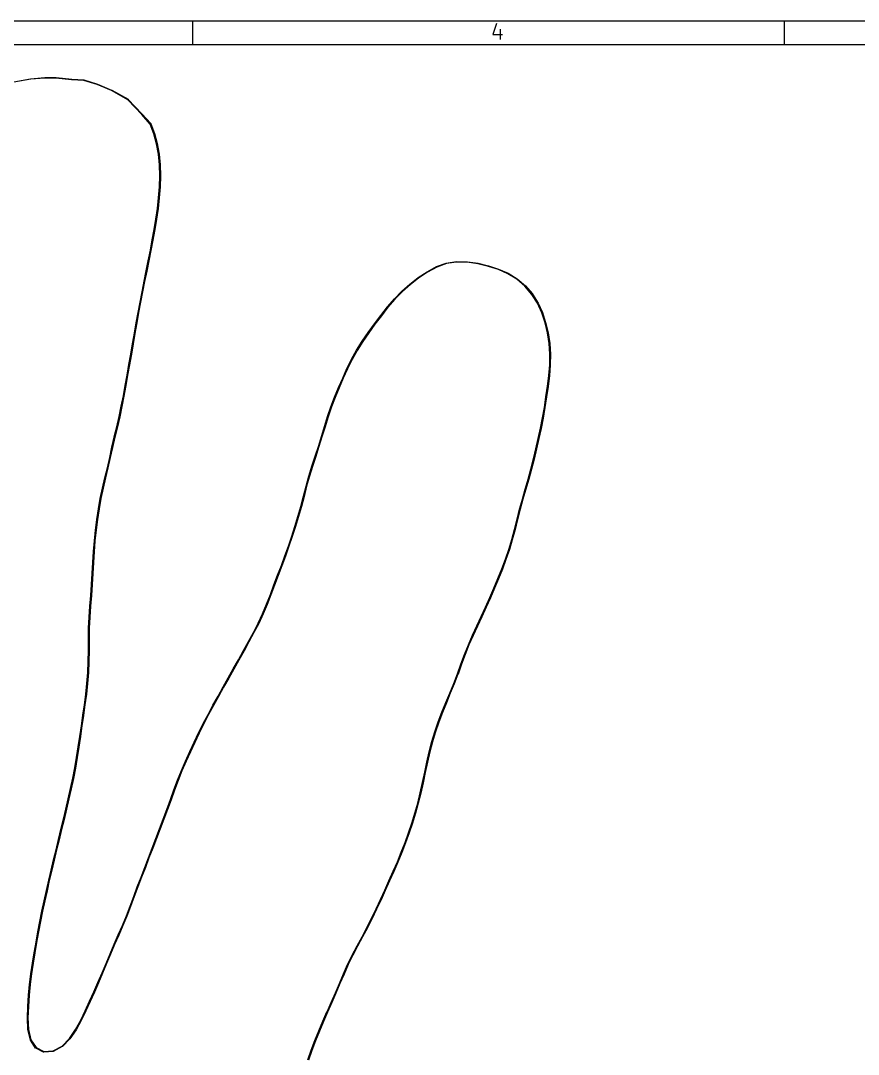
# Model space of a CAD drawing. Header units: inches. Extents: x 0.4 to 11.3, y -7.9 to -0.4.
# Drawn here: x 5.726 to 8.513, y -3.831 to -0.394 of the extents above; entities that cross this region are included whole.
import ezdxf

# ---------------------------------------------------------------- set-up
doc = ezdxf.new("R2010")
doc.units = ezdxf.units.IN
doc.header["$MEASUREMENT"] = 0
doc.layers.add('Edge.Cuts', color=254, linetype='CONTINUOUS', true_color=0xd0d2cd)

msp = doc.modelspace()

# ---------------------------------------------------------------- linework, layer by layer
at = {"layer": 'BLACK', "linetype": 'CONTINUOUS'}
for p, q in [((0.3937, -0.3937), (11.2993, -0.3937)), ((6.2992, -0.4724), (6.2992, -0.3937)), ((7.3093, -0.4028), (7.2971, -0.4394)), ((8.2677, -0.4724), (8.2677, -0.3937)), ((7.2971, -0.4394), (7.3288, -0.4394)), ((7.3215, -0.4223), (7.3215, -0.4564)), ((0.4724, -0.4724), (11.2206, -0.4724))]:
    msp.add_line(p, q, dxfattribs=at)
at = {"layer": 'Edge.Cuts', "linetype": 'CONTINUOUS'}
for p, q in [((5.7595, -0.5866), (5.8064, -0.583)), ((5.8064, -0.583), (5.8065, -0.583)), ((5.8065, -0.583), (5.8065, -0.583)), ((5.8065, -0.583), (5.8438, -0.583)), ((5.8438, -0.583), (5.8439, -0.583)), ((5.8438, -0.583), (5.8438, -0.583)), ((5.8439, -0.583), (5.8961, -0.5887)), ((5.7036, -0.5967), (5.7594, -0.5866)), ((5.7597, -0.5885), (5.704, -0.5987)), ((5.7594, -0.5866), (5.7595, -0.5866)), ((5.7595, -0.5866), (5.7595, -0.5866)), ((5.8065, -0.585), (5.7597, -0.5885)), ((5.8437, -0.585), (5.8065, -0.585)), ((5.8959, -0.5906), (5.8437, -0.585)), ((5.896, -0.5906), (5.8959, -0.5906)), ((5.8959, -0.5906), (5.8959, -0.5906)), ((5.9365, -0.5928), (5.896, -0.5906)), ((5.8961, -0.5887), (5.9367, -0.5908)), ((5.9808, -0.6065), (5.9365, -0.5928)), ((5.9367, -0.5908), (5.9368, -0.5909)), ((5.9368, -0.5909), (5.937, -0.5909)), ((5.937, -0.5909), (5.9814, -0.6047)), ((6.0282, -0.6263), (5.9808, -0.6065)), ((5.9814, -0.6047), (5.9815, -0.6047)), ((5.9815, -0.6047), (5.9815, -0.6047)), ((5.9815, -0.6047), (6.029, -0.6245)), ((6.083, -0.6567), (6.0282, -0.6263)), ((6.029, -0.6245), (6.029, -0.6245)), ((6.029, -0.6245), (6.0291, -0.6245)), ((6.0291, -0.6245), (6.0841, -0.6551)), ((6.1296, -0.7062), (6.083, -0.6567)), ((6.0841, -0.6551), (6.0842, -0.6552)), ((6.0842, -0.6552), (6.0844, -0.6553)), ((6.0844, -0.6553), (6.131, -0.7049)), ((6.1574, -0.7374), (6.1296, -0.7062)), ((6.131, -0.7049), (6.131, -0.7049)), ((6.131, -0.7049), (6.131, -0.7049)), ((6.131, -0.7049), (6.159, -0.7362)), ((6.1691, -0.7695), (6.1574, -0.7374)), ((6.159, -0.7362), (6.1591, -0.7364)), ((6.1591, -0.7364), (6.1592, -0.7365)), ((6.1592, -0.7365), (6.171, -0.7689)), ((6.1782, -0.8029), (6.1691, -0.7695)), ((6.171, -0.7689), (6.171, -0.7689)), ((6.171, -0.7689), (6.171, -0.769)), ((6.171, -0.769), (6.1802, -0.8024)), ((6.185, -0.8376), (6.1782, -0.8029)), ((6.1802, -0.8024), (6.1802, -0.8025)), ((6.1802, -0.8025), (6.1802, -0.8025)), ((6.1802, -0.8025), (6.187, -0.8373)), ((6.1883, -0.8731), (6.185, -0.8376)), ((6.187, -0.8373), (6.187, -0.8373)), ((6.187, -0.8373), (6.187, -0.8373)), ((6.187, -0.8373), (6.1902, -0.8729)), ((6.1894, -0.9094), (6.1883, -0.8731)), ((6.1902, -0.8729), (6.1902, -0.8729)), ((6.1902, -0.8729), (6.1902, -0.873)), ((6.1902, -0.873), (6.1914, -0.9093)), ((6.1882, -0.946), (6.1894, -0.9094)), ((6.1914, -0.9094), (6.1901, -0.9461)), ((6.1914, -0.9093), (6.1914, -0.9094)), ((6.1914, -0.9094), (6.1914, -0.9094)), ((6.1854, -0.9824), (6.1882, -0.946)), ((6.1901, -0.9462), (6.1874, -0.9826)), ((6.1901, -0.9461), (6.1901, -0.9462)), ((6.1901, -0.9462), (6.1901, -0.9462)), ((6.1813, -1.0181), (6.1854, -0.9824)), ((6.1874, -0.9826), (6.1833, -1.0183)), ((6.1874, -0.9826), (6.1874, -0.9826)), ((6.1874, -0.9826), (6.1874, -0.9826)), ((6.1765, -1.0534), (6.1813, -1.0181)), ((6.1833, -1.0184), (6.1785, -1.0536)), ((6.1833, -1.0183), (6.1833, -1.0184)), ((6.1833, -1.0184), (6.1833, -1.0184)), ((6.1709, -1.0882), (6.1765, -1.0534)), ((6.1785, -1.0537), (6.1728, -1.0886)), ((6.1785, -1.0536), (6.1785, -1.0537)), ((6.1785, -1.0537), (6.1785, -1.0537)), ((6.1642, -1.1227), (6.1709, -1.0882)), ((6.1728, -1.0886), (6.1662, -1.1231)), ((6.1728, -1.0886), (6.1728, -1.0886)), ((6.1728, -1.0886), (6.1728, -1.0886)), ((6.1577, -1.1573), (6.1642, -1.1227)), ((6.1662, -1.1231), (6.1596, -1.1576)), ((6.1642, -1.1227), (6.1642, -1.1227)), ((6.1642, -1.1227), (6.1642, -1.1227)), ((6.1662, -1.1231), (6.1662, -1.1231)), ((6.151, -1.1918), (6.1577, -1.1573)), ((6.1596, -1.1576), (6.1529, -1.1921)), ((6.1596, -1.1576), (6.1596, -1.1576)), ((6.1596, -1.1576), (6.1596, -1.1576)), ((6.144, -1.2261), (6.151, -1.1918)), ((6.1529, -1.1921), (6.1459, -1.2265)), ((6.1529, -1.1921), (6.1529, -1.1921)), ((6.1529, -1.1921), (6.1529, -1.1921)), ((7.1094, -1.2116), (7.1419, -1.1997)), ((7.1425, -1.2016), (7.1102, -1.2134)), ((7.1419, -1.1997), (7.142, -1.1997)), ((7.142, -1.1997), (7.1421, -1.1997)), ((7.1421, -1.1997), (7.1763, -1.1946)), ((7.1765, -1.1966), (7.1425, -1.2016)), ((7.1763, -1.1946), (7.1764, -1.1946)), ((7.1764, -1.1946), (7.1765, -1.1946)), ((7.1765, -1.1946), (7.2121, -1.1952)), ((7.212, -1.1971), (7.1765, -1.1966)), ((7.2476, -1.2024), (7.212, -1.1971)), ((7.2121, -1.1952), (7.2121, -1.1952)), ((7.2121, -1.1952), (7.2122, -1.1952)), ((7.2122, -1.1952), (7.2479, -1.2004)), ((7.2824, -1.2108), (7.2476, -1.2024)), ((7.2479, -1.2004), (7.248, -1.2004)), ((7.248, -1.2004), (7.248, -1.2004)), ((7.248, -1.2004), (7.2829, -1.2089)), ((6.1368, -1.2604), (6.144, -1.2261)), ((6.1459, -1.2265), (6.1388, -1.2608)), ((6.1459, -1.2265), (6.1459, -1.2265)), ((6.1459, -1.2265), (6.1459, -1.2265)), ((7.0491, -1.248), (7.0783, -1.2285)), ((7.0793, -1.2302), (7.0502, -1.2496)), ((7.0783, -1.2284), (7.1093, -1.2116)), ((7.0783, -1.2285), (7.0783, -1.2284)), ((7.0783, -1.2285), (7.0783, -1.2285)), ((7.1102, -1.2134), (7.0793, -1.2302)), ((7.1093, -1.2116), (7.1093, -1.2116)), ((7.1093, -1.2116), (7.1094, -1.2116)), ((7.3155, -1.2216), (7.2824, -1.2108)), ((7.2829, -1.2089), (7.2829, -1.209)), ((7.2829, -1.209), (7.2829, -1.209)), ((7.2829, -1.209), (7.3162, -1.2198)), ((7.3474, -1.2355), (7.3155, -1.2216)), ((7.3162, -1.2198), (7.3162, -1.2198)), ((7.3162, -1.2198), (7.3163, -1.2198)), ((7.3163, -1.2198), (7.3483, -1.2337)), ((7.3772, -1.2538), (7.3474, -1.2355)), ((7.3483, -1.2337), (7.3483, -1.2337)), ((7.3483, -1.2337), (7.3484, -1.2338)), ((7.3484, -1.2338), (7.3783, -1.2522)), ((6.1301, -1.2949), (6.1368, -1.2604)), ((6.1388, -1.2608), (6.1321, -1.2952)), ((6.1368, -1.2604), (6.1368, -1.2604)), ((6.1368, -1.2604), (6.1368, -1.2604)), ((6.9948, -1.2929), (7.0214, -1.2697)), ((7.0227, -1.2712), (6.9961, -1.2944)), ((7.0214, -1.2696), (7.0491, -1.2481)), ((7.0214, -1.2697), (7.0214, -1.2696)), ((7.0214, -1.2696), (7.0214, -1.2696)), ((7.0502, -1.2496), (7.0227, -1.2712)), ((7.0491, -1.2481), (7.0491, -1.248)), ((7.0491, -1.2481), (7.0491, -1.2481)), ((7.4039, -1.2771), (7.3772, -1.2538)), ((7.3783, -1.2522), (7.3784, -1.2523)), ((7.3784, -1.2523), (7.3785, -1.2523)), ((7.3785, -1.2523), (7.4053, -1.2757)), ((6.1234, -1.3293), (6.1301, -1.2949)), ((6.1321, -1.2952), (6.1254, -1.3297)), ((6.1301, -1.2949), (6.1301, -1.2949)), ((6.1301, -1.2949), (6.1301, -1.2949)), ((6.97, -1.3182), (6.9947, -1.293)), ((6.9961, -1.2944), (6.9714, -1.3196)), ((6.9947, -1.293), (6.9948, -1.2929)), ((6.9948, -1.2929), (6.9948, -1.2929)), ((7.427, -1.3039), (7.4039, -1.2771)), ((7.4053, -1.2757), (7.4053, -1.2757)), ((7.4053, -1.2757), (7.4054, -1.2758)), ((7.4054, -1.2758), (7.4286, -1.3026)), ((7.4456, -1.3336), (7.427, -1.3039)), ((7.4286, -1.3026), (7.4286, -1.3027)), ((7.4286, -1.3027), (7.4287, -1.3028)), ((7.4287, -1.3028), (7.4473, -1.3326)), ((6.1168, -1.3638), (6.1234, -1.3293)), ((6.1254, -1.3297), (6.1187, -1.3642)), ((6.1234, -1.3293), (6.1234, -1.3293)), ((6.1234, -1.3293), (6.1234, -1.3293)), ((6.1254, -1.3297), (6.1254, -1.3297)), ((6.9467, -1.3452), (6.9699, -1.3183)), ((6.9714, -1.3196), (6.9482, -1.3465)), ((6.9699, -1.3183), (6.97, -1.3183)), ((6.97, -1.3183), (6.97, -1.3182)), ((7.4603, -1.3652), (7.4456, -1.3336)), ((7.4473, -1.3326), (7.4473, -1.3327)), ((7.4473, -1.3327), (7.4474, -1.3327)), ((7.4474, -1.3327), (7.4621, -1.3644)), ((6.1109, -1.3987), (6.1168, -1.3639)), ((6.1187, -1.3642), (6.1128, -1.399)), ((6.1168, -1.3639), (6.1168, -1.3638)), ((6.1168, -1.3639), (6.1168, -1.3639)), ((6.9031, -1.4021), (6.9249, -1.3736)), ((6.9264, -1.3748), (6.9046, -1.4033)), ((6.9249, -1.3736), (6.9467, -1.3453)), ((6.9249, -1.3736), (6.9249, -1.3736)), ((6.9249, -1.3736), (6.9249, -1.3736)), ((6.9482, -1.3465), (6.9264, -1.3748)), ((6.9264, -1.3748), (6.9264, -1.3748)), ((6.9467, -1.3453), (6.9467, -1.3452)), ((6.9467, -1.3452), (6.9467, -1.3452)), ((7.4707, -1.398), (7.4603, -1.3652)), ((7.4621, -1.3644), (7.4621, -1.3645)), ((7.4621, -1.3645), (7.4621, -1.3645)), ((7.4621, -1.3645), (7.4726, -1.3975)), ((6.1047, -1.4334), (6.1109, -1.3987)), ((6.1128, -1.399), (6.1066, -1.4337)), ((6.1128, -1.399), (6.1128, -1.399)), ((6.1128, -1.399), (6.1128, -1.399)), ((6.8824, -1.4309), (6.9031, -1.4022)), ((6.9046, -1.4033), (6.884, -1.432)), ((6.9031, -1.4022), (6.9031, -1.4021)), ((6.9031, -1.4022), (6.9031, -1.4022)), ((7.4787, -1.4321), (7.4707, -1.398)), ((7.4726, -1.3975), (7.4726, -1.3975)), ((7.4726, -1.3975), (7.4726, -1.3975)), ((7.4726, -1.3975), (7.4806, -1.4317)), ((6.0986, -1.4681), (6.1047, -1.4334)), ((6.1066, -1.4337), (6.1005, -1.4684)), ((6.1047, -1.4334), (6.1047, -1.4334)), ((6.1047, -1.4334), (6.1047, -1.4334)), ((6.8624, -1.4599), (6.8824, -1.4309)), ((6.884, -1.432), (6.8641, -1.461)), ((6.8824, -1.4309), (6.8824, -1.4309)), ((6.8824, -1.4309), (6.8824, -1.4309)), ((7.4843, -1.4672), (7.4787, -1.4321)), ((7.4806, -1.4317), (7.4806, -1.4318)), ((7.4806, -1.4318), (7.4806, -1.4318)), ((7.4806, -1.4318), (7.4862, -1.4669)), ((6.0927, -1.5029), (6.0986, -1.4681)), ((6.1005, -1.4684), (6.0947, -1.5032)), ((6.0986, -1.4681), (6.0986, -1.4681)), ((6.0986, -1.4681), (6.0986, -1.4681)), ((6.1005, -1.4684), (6.1005, -1.4684)), ((6.8438, -1.4894), (6.8624, -1.4599)), ((6.8641, -1.461), (6.8455, -1.4905)), ((6.8624, -1.4599), (6.8624, -1.4599)), ((6.8624, -1.4599), (6.8624, -1.4599)), ((7.4868, -1.5028), (7.4843, -1.4672)), ((7.4862, -1.4669), (7.4862, -1.467)), ((7.4862, -1.467), (7.4863, -1.467)), ((7.4863, -1.467), (7.4887, -1.5028)), ((6.0864, -1.5376), (6.0927, -1.5029)), ((6.0947, -1.5032), (6.0884, -1.5379)), ((6.0947, -1.5032), (6.0947, -1.5032)), ((6.0947, -1.5032), (6.0947, -1.5032)), ((6.8271, -1.5198), (6.8438, -1.4895)), ((6.8455, -1.4905), (6.8288, -1.5208)), ((6.8438, -1.4895), (6.8438, -1.4894)), ((6.8438, -1.4895), (6.8438, -1.4895)), ((7.4862, -1.5385), (7.4868, -1.5028)), ((7.4887, -1.5028), (7.4881, -1.5386)), ((7.4887, -1.5028), (7.4887, -1.5028)), ((7.4887, -1.5028), (7.4887, -1.5028)), ((6.0802, -1.5722), (6.0864, -1.5376)), ((6.0884, -1.5379), (6.0821, -1.5726)), ((6.0864, -1.5376), (6.0864, -1.5376)), ((6.0864, -1.5376), (6.0864, -1.5376)), ((6.8117, -1.5508), (6.8271, -1.5199)), ((6.8288, -1.5208), (6.8135, -1.5516)), ((6.8271, -1.5199), (6.8271, -1.5198)), ((6.8271, -1.5198), (6.8271, -1.5198)), ((7.4833, -1.5742), (7.4862, -1.5385)), ((7.4881, -1.5386), (7.4853, -1.5744)), ((7.4881, -1.5386), (7.4881, -1.5386)), ((7.4881, -1.5386), (7.4881, -1.5386)), ((6.0741, -1.6069), (6.0802, -1.5722)), ((6.0821, -1.5726), (6.076, -1.6073)), ((6.0802, -1.5722), (6.0802, -1.5722)), ((6.0802, -1.5722), (6.0802, -1.5722)), ((6.0821, -1.5726), (6.0821, -1.5726)), ((6.7976, -1.5822), (6.8117, -1.5508)), ((6.8135, -1.5516), (6.7994, -1.583)), ((6.8117, -1.5508), (6.8117, -1.5508)), ((6.8117, -1.5508), (6.8117, -1.5508)), ((7.4789, -1.6094), (7.4833, -1.5742)), ((7.4853, -1.5744), (7.4809, -1.6096)), ((7.4853, -1.5744), (7.4853, -1.5744)), ((7.4853, -1.5744), (7.4853, -1.5744)), ((6.068, -1.6417), (6.0741, -1.6069)), ((6.076, -1.6073), (6.07, -1.642)), ((6.0741, -1.6069), (6.0741, -1.6069)), ((6.0741, -1.6069), (6.0741, -1.6069)), ((6.076, -1.6073), (6.076, -1.6073)), ((6.7705, -1.6455), (6.7837, -1.6138)), ((6.7856, -1.6145), (6.7724, -1.6463)), ((6.7837, -1.6138), (6.7838, -1.6137)), ((6.7838, -1.6137), (6.7976, -1.5822)), ((6.7838, -1.6137), (6.7838, -1.6137)), ((6.7994, -1.583), (6.7856, -1.6145)), ((6.7976, -1.5822), (6.7976, -1.5822)), ((6.7976, -1.5822), (6.7976, -1.5822)), ((7.4735, -1.6447), (7.4789, -1.6094)), ((7.4809, -1.6097), (7.4755, -1.645)), ((7.4809, -1.6096), (7.4809, -1.6097)), ((7.4809, -1.6097), (7.4809, -1.6097)), ((6.0611, -1.676), (6.068, -1.6417)), ((6.07, -1.6421), (6.063, -1.6764)), ((6.07, -1.642), (6.07, -1.642)), ((6.07, -1.642), (6.07, -1.6421)), ((6.7583, -1.6777), (6.7705, -1.6456)), ((6.7724, -1.6463), (6.7601, -1.6784)), ((6.7705, -1.6456), (6.7705, -1.6455)), ((6.7705, -1.6456), (6.7705, -1.6456)), ((7.4684, -1.6798), (7.4735, -1.6447)), ((7.4755, -1.645), (7.4704, -1.6801)), ((7.4735, -1.6447), (7.4735, -1.6447)), ((7.4735, -1.6447), (7.4735, -1.6447)), ((6.0538, -1.7103), (6.0611, -1.676)), ((6.063, -1.6764), (6.0557, -1.7107)), ((6.063, -1.6764), (6.063, -1.6764)), ((6.063, -1.6764), (6.063, -1.6764)), ((6.7473, -1.7105), (6.7582, -1.6778)), ((6.7601, -1.6784), (6.7492, -1.7111)), ((6.7582, -1.6778), (6.7583, -1.6778)), ((6.7583, -1.6778), (6.7583, -1.6777)), ((7.4626, -1.7146), (7.4684, -1.6798)), ((7.4704, -1.6802), (7.4645, -1.715)), ((7.4704, -1.6801), (7.4704, -1.6801)), ((7.4704, -1.6801), (7.4704, -1.6802)), ((6.0461, -1.7443), (6.0538, -1.7103)), ((6.0557, -1.7107), (6.048, -1.7448)), ((6.0557, -1.7107), (6.0557, -1.7107)), ((6.0557, -1.7107), (6.0557, -1.7107)), ((6.7369, -1.7435), (6.7473, -1.7105)), ((6.7492, -1.7111), (6.7388, -1.7441)), ((6.7473, -1.7105), (6.7473, -1.7105)), ((6.7473, -1.7105), (6.7473, -1.7105)), ((7.4556, -1.7489), (7.4626, -1.7146)), ((7.4645, -1.715), (7.4575, -1.7494)), ((7.4645, -1.715), (7.4645, -1.715)), ((7.4645, -1.715), (7.4645, -1.715)), ((6.0379, -1.7781), (6.0461, -1.7443)), ((6.048, -1.7448), (6.0398, -1.7786)), ((6.048, -1.7448), (6.048, -1.7448)), ((6.048, -1.7448), (6.048, -1.7448)), ((6.7268, -1.7765), (6.7369, -1.7435)), ((6.7388, -1.7441), (6.7287, -1.7771)), ((6.7369, -1.7435), (6.7369, -1.7435)), ((6.7369, -1.7435), (6.7369, -1.7435)), ((7.4478, -1.783), (7.4556, -1.7489)), ((7.4575, -1.7494), (7.4497, -1.7834)), ((7.4575, -1.7494), (7.4575, -1.7494)), ((7.4575, -1.7494), (7.4575, -1.7494)), ((6.03, -1.8121), (6.0379, -1.7782)), ((6.0398, -1.7786), (6.0319, -1.8126)), ((6.0379, -1.7782), (6.0379, -1.7781)), ((6.0379, -1.7781), (6.0379, -1.7781)), ((6.7167, -1.8096), (6.7268, -1.7765)), ((6.7287, -1.7771), (6.7186, -1.8102)), ((6.7268, -1.7765), (6.7268, -1.7765)), ((6.7268, -1.7765), (6.7268, -1.7765)), ((6.7287, -1.7771), (6.7287, -1.7771)), ((7.4403, -1.8171), (7.4478, -1.783)), ((7.4497, -1.7834), (7.4423, -1.8176)), ((7.4478, -1.783), (7.4478, -1.783)), ((7.4478, -1.783), (7.4478, -1.783)), ((6.0227, -1.8464), (6.03, -1.8122)), ((6.0319, -1.8126), (6.0246, -1.8468)), ((6.03, -1.8122), (6.03, -1.8121)), ((6.03, -1.8122), (6.03, -1.8122)), ((6.7061, -1.8424), (6.7167, -1.8096)), ((6.7185, -1.8102), (6.708, -1.8431)), ((6.7186, -1.8102), (6.7185, -1.8102)), ((6.7185, -1.8102), (6.7185, -1.8102)), ((7.4321, -1.851), (7.4403, -1.8171)), ((7.4422, -1.8176), (7.434, -1.8514)), ((7.4423, -1.8176), (7.4422, -1.8176)), ((7.4422, -1.8176), (7.4422, -1.8176)), ((6.0148, -1.8803), (6.0227, -1.8464)), ((6.0246, -1.8468), (6.0167, -1.8808)), ((6.0246, -1.8468), (6.0246, -1.8468)), ((6.0246, -1.8468), (6.0246, -1.8468)), ((6.6952, -1.8752), (6.7061, -1.8424)), ((6.708, -1.8431), (6.6971, -1.8758)), ((6.708, -1.8431), (6.708, -1.8431)), ((6.708, -1.8431), (6.708, -1.8431)), ((7.4236, -1.8847), (7.4321, -1.851)), ((7.434, -1.8514), (7.4255, -1.8852)), ((7.434, -1.8514), (7.434, -1.8514)), ((7.434, -1.8514), (7.434, -1.8514)), ((6.0062, -1.914), (6.0148, -1.8803)), ((6.0167, -1.8808), (6.0081, -1.9145)), ((6.0167, -1.8808), (6.0167, -1.8808)), ((6.0167, -1.8808), (6.0167, -1.8808)), ((6.6851, -1.9083), (6.6952, -1.8752)), ((6.6971, -1.8758), (6.6869, -1.9088)), ((6.6952, -1.8752), (6.6952, -1.8752)), ((6.6952, -1.8752), (6.6952, -1.8752)), ((7.4148, -1.9183), (7.4236, -1.8847)), ((7.4255, -1.8852), (7.4167, -1.9188)), ((7.4255, -1.8852), (7.4255, -1.8852)), ((7.4255, -1.8852), (7.4255, -1.8852)), ((5.9984, -1.9481), (6.0062, -1.9141)), ((6.0081, -1.9145), (6.0004, -1.9485)), ((6.0062, -1.9141), (6.0062, -1.914)), ((6.0062, -1.914), (6.0062, -1.914)), ((6.6757, -1.9417), (6.6851, -1.9083)), ((6.6869, -1.9088), (6.6776, -1.9422)), ((6.6851, -1.9083), (6.6851, -1.9083)), ((6.6851, -1.9083), (6.6851, -1.9083)), ((7.405, -1.9515), (7.4148, -1.9183)), ((7.4167, -1.9188), (7.4069, -1.952)), ((7.4167, -1.9188), (7.4167, -1.9188)), ((7.4167, -1.9188), (7.4167, -1.9188)), ((5.9912, -1.9824), (5.9984, -1.9481)), ((6.0004, -1.9485), (5.9931, -1.9828)), ((5.9984, -1.9481), (5.9984, -1.9481)), ((5.9984, -1.9481), (5.9984, -1.9481)), ((6.667, -1.9753), (6.6757, -1.9417)), ((6.6776, -1.9422), (6.6689, -1.9758)), ((6.6757, -1.9417), (6.6757, -1.9417)), ((6.6757, -1.9417), (6.6757, -1.9417)), ((7.3954, -1.9847), (7.405, -1.9515)), ((7.4069, -1.952), (7.3973, -1.9853)), ((7.405, -1.9515), (7.405, -1.9515)), ((7.405, -1.9515), (7.405, -1.9515)), ((5.985, -2.0171), (5.9912, -1.9824)), ((5.9931, -1.9828), (5.987, -2.0174)), ((5.9912, -1.9824), (5.9912, -1.9824)), ((5.9912, -1.9824), (5.9912, -1.9824)), ((6.6581, -2.0089), (6.667, -1.9753)), ((6.6689, -1.9758), (6.66, -2.0094)), ((6.6689, -1.9758), (6.6689, -1.9758)), ((6.6689, -1.9758), (6.6689, -1.9758)), ((7.3862, -2.0182), (7.3954, -1.9848)), ((7.3973, -1.9853), (7.3881, -2.0187)), ((7.3954, -1.9848), (7.3954, -1.9847)), ((7.3954, -1.9847), (7.3954, -1.9847)), ((5.9801, -2.0523), (5.985, -2.0171)), ((5.987, -2.0174), (5.982, -2.0526)), ((5.985, -2.0171), (5.985, -2.0171)), ((5.985, -2.0171), (5.985, -2.0171)), ((6.6488, -2.0423), (6.6581, -2.0089)), ((6.66, -2.0094), (6.6507, -2.0428)), ((6.66, -2.0094), (6.66, -2.0094)), ((6.66, -2.0094), (6.66, -2.0094)), ((7.3776, -2.0519), (7.3862, -2.0182)), ((7.3881, -2.0187), (7.3795, -2.0524)), ((7.3862, -2.0182), (7.3862, -2.0182)), ((7.3862, -2.0182), (7.3862, -2.0182)), ((5.9755, -2.0877), (5.9801, -2.0524)), ((5.982, -2.0526), (5.9775, -2.088)), ((5.9801, -2.0524), (5.9801, -2.0523)), ((5.9801, -2.0523), (5.9801, -2.0523)), ((6.6389, -2.0754), (6.6488, -2.0423)), ((6.6507, -2.0428), (6.6408, -2.076)), ((6.6507, -2.0428), (6.6507, -2.0428)), ((6.6507, -2.0428), (6.6507, -2.0428)), ((7.3691, -2.0856), (7.3776, -2.0519)), ((7.3795, -2.0524), (7.371, -2.0861)), ((7.3776, -2.0519), (7.3776, -2.0519)), ((7.3776, -2.0519), (7.3776, -2.0519)), ((7.3795, -2.0524), (7.3795, -2.0524)), ((5.9715, -2.1233), (5.9755, -2.0877)), ((5.9775, -2.088), (5.9734, -2.1235)), ((5.9755, -2.0877), (5.9755, -2.0877)), ((5.9755, -2.0877), (5.9755, -2.0877)), ((6.6281, -2.1081), (6.6389, -2.0754)), ((6.6408, -2.076), (6.6299, -2.1088)), ((6.6408, -2.076), (6.6408, -2.076)), ((6.6408, -2.076), (6.6408, -2.076)), ((7.3599, -2.1191), (7.3691, -2.0856)), ((7.371, -2.0862), (7.3618, -2.1196)), ((7.371, -2.0861), (7.371, -2.0861)), ((7.371, -2.0861), (7.371, -2.0862)), ((5.9684, -2.1593), (5.9715, -2.1233)), ((5.9734, -2.1235), (5.9703, -2.1595)), ((5.9715, -2.1233), (5.9715, -2.1233)), ((5.9715, -2.1233), (5.9715, -2.1233)), ((6.617, -2.1408), (6.6281, -2.1081)), ((6.6299, -2.1088), (6.6189, -2.1414)), ((6.6299, -2.1088), (6.6299, -2.1088)), ((6.6299, -2.1088), (6.6299, -2.1088)), ((7.35, -2.1522), (7.3599, -2.1191)), ((7.3618, -2.1196), (7.3519, -2.1528)), ((7.3618, -2.1196), (7.3618, -2.1196)), ((7.3618, -2.1196), (7.3618, -2.1196)), ((5.9662, -2.1957), (5.9683, -2.1593)), ((5.9703, -2.1595), (5.9681, -2.1958)), ((5.9683, -2.1593), (5.9684, -2.1593)), ((5.9684, -2.1593), (5.9684, -2.1593)), ((6.6056, -2.1733), (6.617, -2.1408)), ((6.6189, -2.1415), (6.6075, -2.174)), ((6.6189, -2.1414), (6.6189, -2.1414)), ((6.6189, -2.1414), (6.6189, -2.1415)), ((7.3388, -2.1847), (7.35, -2.1522)), ((7.3519, -2.1528), (7.3407, -2.1854)), ((7.3519, -2.1528), (7.3519, -2.1528)), ((7.3519, -2.1528), (7.3519, -2.1528)), ((5.9641, -2.2321), (5.9662, -2.1957)), ((5.9681, -2.1958), (5.9661, -2.2322)), ((5.9662, -2.1957), (5.9662, -2.1957)), ((5.9662, -2.1957), (5.9662, -2.1957)), ((6.5937, -2.2056), (6.6056, -2.1733)), ((6.6075, -2.174), (6.5955, -2.2063)), ((6.6075, -2.174), (6.6075, -2.174)), ((6.6075, -2.174), (6.6075, -2.174)), ((7.3269, -2.217), (7.3388, -2.1847)), ((7.3407, -2.1854), (7.3287, -2.2177)), ((7.3407, -2.1854), (7.3407, -2.1854)), ((7.3407, -2.1854), (7.3407, -2.1854)), ((5.9625, -2.2686), (5.9641, -2.2321)), ((5.9641, -2.2321), (5.9641, -2.2321)), ((5.9641, -2.2321), (5.9641, -2.2321)), ((5.9661, -2.2322), (5.9644, -2.2687)), ((6.581, -2.2376), (6.5937, -2.2056)), ((6.5955, -2.2063), (6.5829, -2.2383)), ((6.5955, -2.2063), (6.5955, -2.2063)), ((6.5955, -2.2063), (6.5955, -2.2063)), ((7.314, -2.2489), (7.3269, -2.217)), ((7.3287, -2.2178), (7.3159, -2.2497)), ((7.3287, -2.2177), (7.3287, -2.2177)), ((7.3287, -2.2177), (7.3287, -2.2178)), ((5.9599, -2.3048), (5.9625, -2.2686)), ((6.569, -2.2699), (6.581, -2.2376)), ((6.5829, -2.2383), (6.5709, -2.2706)), ((6.581, -2.2376), (6.581, -2.2376)), ((6.581, -2.2376), (6.581, -2.2376)), ((7.3007, -2.2807), (7.314, -2.2489)), ((7.3159, -2.2497), (7.3025, -2.2814)), ((7.3159, -2.2497), (7.3159, -2.2497)), ((7.3159, -2.2497), (7.3159, -2.2497)), ((5.9644, -2.2688), (5.9618, -2.305)), ((5.9644, -2.2687), (5.9644, -2.2688)), ((5.9644, -2.2688), (5.9644, -2.2688)), ((6.5443, -2.3342), (6.557, -2.3022)), ((6.5588, -2.3029), (6.5461, -2.3349)), ((6.557, -2.3022), (6.569, -2.2699)), ((6.5709, -2.2706), (6.5588, -2.3029)), ((6.5588, -2.3029), (6.5588, -2.3029)), ((6.5588, -2.3029), (6.5588, -2.3029)), ((6.569, -2.2699), (6.569, -2.2699)), ((6.5709, -2.2706), (6.5709, -2.2706)), ((6.5709, -2.2706), (6.5709, -2.2706)), ((7.287, -2.3122), (7.3007, -2.2807)), ((7.3025, -2.2814), (7.2888, -2.313)), ((7.3025, -2.2814), (7.3025, -2.2814)), ((7.3025, -2.2814), (7.3025, -2.2814)), ((5.9567, -2.3407), (5.9599, -2.3048)), ((5.9618, -2.305), (5.9587, -2.3409)), ((5.9618, -2.305), (5.9618, -2.305)), ((5.9618, -2.305), (5.9618, -2.305)), ((6.531, -2.3659), (6.5443, -2.3342)), ((6.5461, -2.3349), (6.5328, -2.3667)), ((6.5461, -2.3349), (6.5461, -2.3349)), ((6.5461, -2.3349), (6.5461, -2.3349)), ((7.2729, -2.3436), (7.287, -2.3122)), ((7.2888, -2.313), (7.2747, -2.3444)), ((7.2888, -2.313), (7.2888, -2.313)), ((7.2888, -2.313), (7.2888, -2.313)), ((5.9541, -2.3769), (5.9567, -2.3407)), ((5.9587, -2.3409), (5.9561, -2.3771)), ((5.9567, -2.3407), (5.9567, -2.3407)), ((5.9567, -2.3407), (5.9567, -2.3407)), ((6.5165, -2.3971), (6.531, -2.3659)), ((6.5328, -2.3667), (6.5182, -2.3979)), ((6.5328, -2.3667), (6.5328, -2.3667)), ((6.5328, -2.3667), (6.5328, -2.3667)), ((7.2586, -2.3749), (7.2729, -2.3436)), ((7.2747, -2.3445), (7.2603, -2.3758)), ((7.2747, -2.3444), (7.2747, -2.3444)), ((7.2747, -2.3444), (7.2747, -2.3445)), ((5.9525, -2.4135), (5.9541, -2.377)), ((5.9541, -2.377), (5.9541, -2.3769)), ((5.9541, -2.377), (5.9541, -2.377)), ((5.9561, -2.3771), (5.9545, -2.4136)), ((6.5007, -2.4278), (6.5165, -2.3971)), ((6.5182, -2.3979), (6.5025, -2.4287)), ((6.5182, -2.3979), (6.5182, -2.3979)), ((6.5182, -2.3979), (6.5182, -2.3979)), ((7.2295, -2.4374), (7.2437, -2.406)), ((7.2437, -2.406), (7.2586, -2.3749)), ((7.2437, -2.406), (7.2437, -2.406)), ((7.2437, -2.406), (7.2437, -2.406)), ((7.2603, -2.3758), (7.2455, -2.4069)), ((7.2603, -2.3758), (7.2603, -2.3758)), ((7.2603, -2.3758), (7.2603, -2.3758)), ((5.952, -2.4506), (5.9525, -2.4136)), ((5.9525, -2.4136), (5.9525, -2.4135)), ((5.9525, -2.4136), (5.9525, -2.4136)), ((5.9545, -2.4136), (5.954, -2.4507)), ((6.4841, -2.4581), (6.5007, -2.4278)), ((6.5025, -2.4287), (6.4858, -2.459)), ((6.5025, -2.4287), (6.5025, -2.4287)), ((6.5025, -2.4287), (6.5025, -2.4287)), ((7.2156, -2.4689), (7.2295, -2.4374)), ((7.2313, -2.4382), (7.2175, -2.4697)), ((7.2295, -2.4374), (7.2295, -2.4374)), ((7.2295, -2.4374), (7.2295, -2.4374)), ((7.2455, -2.4069), (7.2313, -2.4382)), ((5.952, -2.4879), (5.952, -2.4506)), ((5.952, -2.4506), (5.952, -2.4506)), ((5.952, -2.4506), (5.952, -2.4506)), ((5.954, -2.4507), (5.954, -2.4879)), ((6.4676, -2.4885), (6.4841, -2.4581)), ((6.4858, -2.459), (6.4694, -2.4895)), ((6.4841, -2.4581), (6.4841, -2.4581)), ((6.4841, -2.4581), (6.4841, -2.4581)), ((7.203, -2.501), (7.2156, -2.469)), ((7.2175, -2.4697), (7.2048, -2.5017)), ((7.2156, -2.469), (7.2156, -2.4689)), ((7.2156, -2.469), (7.2156, -2.469)), ((5.9512, -2.5248), (5.952, -2.4879)), ((5.954, -2.4879), (5.9532, -2.5248)), ((5.954, -2.4879), (5.954, -2.4879)), ((5.954, -2.4879), (5.954, -2.4879)), ((6.4508, -2.5188), (6.4676, -2.4885)), ((6.4694, -2.4895), (6.4525, -2.5198)), ((6.4694, -2.4895), (6.4694, -2.4895)), ((6.4694, -2.4895), (6.4694, -2.4895)), ((7.1911, -2.5333), (7.203, -2.501)), ((7.2048, -2.5017), (7.1929, -2.534)), ((7.203, -2.501), (7.203, -2.501)), ((7.203, -2.501), (7.203, -2.501)), ((5.9496, -2.5614), (5.9512, -2.5248)), ((5.9532, -2.5249), (5.9516, -2.5615)), ((5.9532, -2.5248), (5.9532, -2.5248)), ((5.9532, -2.5248), (5.9532, -2.5249)), ((6.4337, -2.549), (6.4508, -2.5188)), ((6.4525, -2.5198), (6.4354, -2.5499)), ((6.4525, -2.5198), (6.4525, -2.5198)), ((6.4525, -2.5198), (6.4525, -2.5198)), ((7.1793, -2.5657), (7.1911, -2.5333)), ((7.1929, -2.534), (7.1812, -2.5664)), ((7.1911, -2.5333), (7.1911, -2.5333)), ((7.1911, -2.5333), (7.1911, -2.5333)), ((7.1929, -2.534), (7.1929, -2.534)), ((5.9468, -2.5974), (5.9496, -2.5614)), ((5.9516, -2.5615), (5.9487, -2.5976)), ((5.9516, -2.5615), (5.9516, -2.5615)), ((5.9516, -2.5615), (5.9516, -2.5615)), ((6.4168, -2.5792), (6.4336, -2.549)), ((6.4354, -2.5499), (6.4185, -2.5802)), ((6.4336, -2.549), (6.4337, -2.549)), ((6.4337, -2.549), (6.4337, -2.549)), ((7.1669, -2.5978), (7.1793, -2.5657)), ((7.1811, -2.5664), (7.1688, -2.5985)), ((7.1812, -2.5664), (7.1811, -2.5664)), ((7.1811, -2.5664), (7.1811, -2.5664)), ((5.943, -2.6331), (5.9468, -2.5974)), ((5.9487, -2.5976), (5.945, -2.6333)), ((5.9487, -2.5976), (5.9487, -2.5976)), ((5.9487, -2.5976), (5.9487, -2.5976)), ((6.383, -2.6397), (6.3999, -2.6095)), ((6.4016, -2.6104), (6.3847, -2.6407)), ((6.3999, -2.6095), (6.4168, -2.5792)), ((6.3999, -2.6095), (6.3999, -2.6095)), ((6.3999, -2.6095), (6.3999, -2.6095)), ((6.4185, -2.5802), (6.4016, -2.6104)), ((6.4016, -2.6104), (6.4016, -2.6104)), ((6.4168, -2.5792), (6.4168, -2.5792)), ((6.4185, -2.5802), (6.4185, -2.5802)), ((6.4185, -2.5802), (6.4185, -2.5802)), ((7.1538, -2.6296), (7.1669, -2.5978)), ((7.1688, -2.5985), (7.1556, -2.6304)), ((7.1688, -2.5985), (7.1688, -2.5985)), ((7.1688, -2.5985), (7.1688, -2.5985)), ((5.9382, -2.6683), (5.943, -2.6331)), ((5.945, -2.6333), (5.9402, -2.6686)), ((5.945, -2.6333), (5.945, -2.6333)), ((5.945, -2.6333), (5.945, -2.6333)), ((6.3661, -2.67), (6.383, -2.6397)), ((6.3847, -2.6407), (6.3678, -2.6709)), ((6.383, -2.6397), (6.383, -2.6397)), ((6.383, -2.6397), (6.383, -2.6397)), ((7.1405, -2.6614), (7.1538, -2.6296)), ((7.1556, -2.6304), (7.1424, -2.6621)), ((7.1556, -2.6304), (7.1556, -2.6304)), ((7.1556, -2.6304), (7.1556, -2.6304)), ((5.9336, -2.7036), (5.9382, -2.6683)), ((5.9402, -2.6686), (5.9355, -2.7039)), ((5.9382, -2.6683), (5.9382, -2.6683)), ((5.9382, -2.6683), (5.9382, -2.6683)), ((6.3497, -2.7005), (6.366, -2.67)), ((6.3678, -2.6709), (6.3514, -2.7014)), ((6.366, -2.67), (6.3661, -2.67)), ((6.3661, -2.67), (6.3661, -2.67)), ((7.1273, -2.6932), (7.1405, -2.6614)), ((7.1424, -2.6621), (7.1292, -2.6939)), ((7.1405, -2.6614), (7.1405, -2.6614)), ((7.1405, -2.6614), (7.1405, -2.6614)), ((5.9284, -2.7387), (5.9336, -2.7036)), ((5.9355, -2.7039), (5.9303, -2.739)), ((5.9355, -2.7039), (5.9355, -2.7039)), ((5.9355, -2.7039), (5.9355, -2.7039)), ((6.3337, -2.7311), (6.3497, -2.7005)), ((6.3514, -2.7014), (6.3354, -2.732)), ((6.3497, -2.7005), (6.3497, -2.7005)), ((6.3497, -2.7005), (6.3497, -2.7005)), ((7.115, -2.7253), (7.1273, -2.6932)), ((7.1292, -2.6939), (7.1169, -2.726)), ((7.1273, -2.6932), (7.1273, -2.6932)), ((7.1273, -2.6932), (7.1273, -2.6932)), ((5.9229, -2.7737), (5.9284, -2.7387)), ((5.9303, -2.739), (5.9249, -2.774)), ((5.9303, -2.739), (5.9303, -2.739)), ((5.9303, -2.739), (5.9303, -2.739)), ((6.3184, -2.762), (6.3336, -2.7311)), ((6.3354, -2.732), (6.3201, -2.7629)), ((6.3336, -2.7311), (6.3337, -2.7311)), ((6.3337, -2.7311), (6.3337, -2.7311)), ((7.104, -2.7581), (7.115, -2.7254)), ((7.1169, -2.726), (7.1059, -2.7587)), ((7.115, -2.7254), (7.115, -2.7253)), ((7.115, -2.7254), (7.115, -2.7254)), ((5.918, -2.809), (5.9229, -2.7737)), ((5.9249, -2.774), (5.92, -2.8092)), ((5.9229, -2.7737), (5.9229, -2.7737)), ((5.9229, -2.7737), (5.9229, -2.7737)), ((6.3037, -2.7932), (6.3184, -2.7621)), ((6.3201, -2.7629), (6.3055, -2.7941)), ((6.3184, -2.7621), (6.3184, -2.762)), ((6.3184, -2.7621), (6.3184, -2.7621)), ((7.0941, -2.7913), (7.104, -2.7581)), ((7.1059, -2.7587), (7.096, -2.7918)), ((7.104, -2.7581), (7.104, -2.7581)), ((7.104, -2.7581), (7.104, -2.7581)), ((5.9124, -2.8439), (5.918, -2.809)), ((5.92, -2.8093), (5.9144, -2.8442)), ((5.92, -2.8092), (5.92, -2.8092)), ((5.92, -2.8092), (5.92, -2.8093)), ((6.2891, -2.8244), (6.3037, -2.7932)), ((6.3055, -2.7941), (6.2909, -2.8253)), ((6.3037, -2.7932), (6.3037, -2.7932)), ((6.3037, -2.7932), (6.3037, -2.7932)), ((6.3055, -2.7941), (6.3055, -2.7941)), ((7.0856, -2.825), (7.0941, -2.7913)), ((7.096, -2.7918), (7.0875, -2.8255)), ((7.0941, -2.7913), (7.0941, -2.7913)), ((7.0941, -2.7913), (7.0941, -2.7913)), ((5.9067, -2.8787), (5.9124, -2.8439)), ((5.9144, -2.8442), (5.9087, -2.8791)), ((5.9144, -2.8442), (5.9144, -2.8442)), ((5.9144, -2.8442), (5.9144, -2.8442)), ((6.2749, -2.8558), (6.2891, -2.8245)), ((6.2909, -2.8253), (6.2767, -2.8567)), ((6.2891, -2.8245), (6.2891, -2.8244)), ((6.2891, -2.8244), (6.2891, -2.8244)), ((7.0777, -2.859), (7.0856, -2.825)), ((7.0875, -2.8255), (7.0796, -2.8595)), ((7.0856, -2.825), (7.0856, -2.825)), ((7.0856, -2.825), (7.0856, -2.825)), ((5.9001, -2.9132), (5.9067, -2.8787)), ((5.9087, -2.8791), (5.902, -2.9136)), ((5.9087, -2.8791), (5.9087, -2.8791)), ((5.9087, -2.8791), (5.9087, -2.8791)), ((6.2612, -2.8874), (6.2749, -2.8559)), ((6.2767, -2.8567), (6.263, -2.8882)), ((6.2749, -2.8559), (6.2749, -2.8558)), ((6.2749, -2.8559), (6.2749, -2.8559)), ((7.0704, -2.8933), (7.0777, -2.8591)), ((7.0796, -2.8595), (7.0723, -2.8937)), ((7.0777, -2.8591), (7.0777, -2.859)), ((7.0777, -2.859), (7.0777, -2.859)), ((5.8926, -2.9474), (5.9001, -2.9132)), ((5.902, -2.9136), (5.8945, -2.9478)), ((5.902, -2.9136), (5.902, -2.9136)), ((5.902, -2.9136), (5.902, -2.9136)), ((6.2363, -2.9516), (6.2485, -2.9194)), ((6.2503, -2.9202), (6.2381, -2.9523)), ((6.2485, -2.9194), (6.2612, -2.8875)), ((6.2485, -2.9194), (6.2485, -2.9194)), ((6.2485, -2.9194), (6.2485, -2.9194)), ((6.263, -2.8882), (6.2503, -2.9202)), ((6.2612, -2.8875), (6.2612, -2.8874)), ((6.2612, -2.8874), (6.2612, -2.8874)), ((7.0633, -2.9276), (7.0704, -2.8933)), ((7.0723, -2.8937), (7.0652, -2.928)), ((7.0704, -2.8933), (7.0704, -2.8933)), ((7.0704, -2.8933), (7.0704, -2.8933)), ((5.8845, -2.9813), (5.8926, -2.9474)), ((5.8945, -2.9478), (5.8865, -2.9817)), ((5.8945, -2.9478), (5.8945, -2.9478)), ((5.8945, -2.9478), (5.8945, -2.9478)), ((6.2247, -2.9841), (6.2363, -2.9517)), ((6.2381, -2.9523), (6.2266, -2.9848)), ((6.2363, -2.9517), (6.2363, -2.9516)), ((6.2363, -2.9517), (6.2363, -2.9517)), ((7.0556, -2.9616), (7.0633, -2.9276)), ((7.0652, -2.928), (7.0575, -2.9621)), ((7.0652, -2.928), (7.0652, -2.928)), ((7.0652, -2.928), (7.0652, -2.928)), ((5.8768, -3.0153), (5.8845, -2.9813)), ((5.8865, -2.9817), (5.8787, -3.0157)), ((5.8845, -2.9813), (5.8845, -2.9813)), ((5.8845, -2.9813), (5.8845, -2.9813)), ((6.213, -3.0165), (6.2247, -2.9841)), ((6.2266, -2.9848), (6.2149, -3.0172)), ((6.2266, -2.9848), (6.2266, -2.9848)), ((6.2266, -2.9848), (6.2266, -2.9848)), ((7.0472, -2.9954), (7.0556, -2.9616)), ((7.0575, -2.9621), (7.0491, -2.9959)), ((7.0575, -2.9621), (7.0575, -2.9621)), ((7.0575, -2.9621), (7.0575, -2.9621)), ((5.8689, -3.0493), (5.8768, -3.0153)), ((5.8787, -3.0157), (5.8708, -3.0497)), ((5.8787, -3.0157), (5.8787, -3.0157)), ((5.8787, -3.0157), (5.8787, -3.0157)), ((6.2008, -3.0487), (6.213, -3.0165)), ((6.2149, -3.0172), (6.2027, -3.0494)), ((6.2149, -3.0172), (6.2149, -3.0172)), ((6.2149, -3.0172), (6.2149, -3.0172)), ((7.0378, -3.0287), (7.0472, -2.9954)), ((7.0491, -2.9959), (7.0396, -3.0292)), ((7.0491, -2.9959), (7.0491, -2.9959)), ((7.0491, -2.9959), (7.0491, -2.9959)), ((5.8603, -3.083), (5.8689, -3.0493)), ((5.8708, -3.0497), (5.8622, -3.0834)), ((5.8708, -3.0497), (5.8708, -3.0497)), ((5.8708, -3.0497), (5.8708, -3.0497)), ((6.1883, -3.0808), (6.2008, -3.0487)), ((6.2027, -3.0494), (6.1902, -3.0815)), ((6.2027, -3.0494), (6.2027, -3.0494)), ((6.2027, -3.0494), (6.2027, -3.0494)), ((7.0277, -3.0618), (7.0378, -3.0287)), ((7.0396, -3.0293), (7.0296, -3.0624)), ((7.0396, -3.0292), (7.0396, -3.0292)), ((7.0396, -3.0292), (7.0396, -3.0293)), ((5.8521, -3.1168), (5.8603, -3.083)), ((5.8622, -3.0834), (5.854, -3.1173)), ((5.8603, -3.083), (5.8603, -3.083)), ((5.8603, -3.083), (5.8603, -3.083)), ((6.1759, -3.1129), (6.1883, -3.0808)), ((6.1902, -3.0815), (6.1777, -3.1136)), ((6.1883, -3.0808), (6.1883, -3.0808)), ((6.1883, -3.0808), (6.1883, -3.0808)), ((6.1902, -3.0815), (6.1902, -3.0815)), ((7.0166, -3.0944), (7.0277, -3.0618)), ((7.0296, -3.0624), (7.0185, -3.095)), ((7.0296, -3.0624), (7.0296, -3.0624)), ((7.0296, -3.0624), (7.0296, -3.0624)), ((5.8442, -3.1508), (5.8521, -3.1168)), ((5.854, -3.1173), (5.8461, -3.1513)), ((5.8521, -3.1168), (5.8521, -3.1168)), ((5.8521, -3.1168), (5.8521, -3.1168)), ((6.1637, -3.1451), (6.1759, -3.1129)), ((6.1777, -3.1136), (6.1656, -3.1458)), ((6.1759, -3.1129), (6.1759, -3.1129)), ((6.1759, -3.1129), (6.1759, -3.1129)), ((6.9926, -3.1589), (7.0049, -3.1268)), ((7.0068, -3.1275), (6.9944, -3.1596)), ((7.0049, -3.1268), (7.0166, -3.0944)), ((7.0185, -3.095), (7.0068, -3.1275)), ((7.0068, -3.1275), (7.0068, -3.1275)), ((7.0068, -3.1275), (7.0068, -3.1275)), ((7.0185, -3.095), (7.0185, -3.095)), ((7.0185, -3.095), (7.0185, -3.095)), ((5.8356, -3.1845), (5.8442, -3.1508)), ((5.8461, -3.1513), (5.8375, -3.185)), ((5.8461, -3.1513), (5.8461, -3.1513)), ((5.8461, -3.1513), (5.8461, -3.1513)), ((6.1513, -3.1772), (6.1637, -3.1451)), ((6.1656, -3.1458), (6.1531, -3.1779)), ((6.1656, -3.1458), (6.1656, -3.1458)), ((6.1656, -3.1458), (6.1656, -3.1458)), ((6.9795, -3.1907), (6.9926, -3.1589)), ((6.9944, -3.1596), (6.9813, -3.1915)), ((6.9944, -3.1596), (6.9944, -3.1596)), ((6.9944, -3.1596), (6.9944, -3.1596)), ((5.8277, -3.2185), (5.8356, -3.1845)), ((5.8375, -3.185), (5.8296, -3.2189)), ((5.8356, -3.1845), (5.8356, -3.1845)), ((5.8356, -3.1845), (5.8356, -3.1845)), ((6.1392, -3.2095), (6.1513, -3.1772)), ((6.1531, -3.1779), (6.1411, -3.2102)), ((6.1513, -3.1772), (6.1513, -3.1772)), ((6.1513, -3.1772), (6.1513, -3.1772)), ((6.9658, -3.2223), (6.9795, -3.1907)), ((6.9813, -3.1915), (6.9676, -3.2231)), ((6.9813, -3.1915), (6.9813, -3.1915)), ((6.9813, -3.1915), (6.9813, -3.1915)), ((5.8197, -3.2524), (5.8277, -3.2185)), ((5.8296, -3.2189), (5.8216, -3.2529)), ((5.8277, -3.2185), (5.8277, -3.2185)), ((5.8296, -3.2189), (5.8296, -3.2189)), ((5.8296, -3.2189), (5.8296, -3.2189)), ((6.1268, -3.2416), (6.1392, -3.2095)), ((6.1411, -3.2102), (6.1287, -3.2423)), ((6.1411, -3.2102), (6.1411, -3.2102)), ((6.1411, -3.2102), (6.1411, -3.2102)), ((6.9516, -3.2537), (6.9658, -3.2223)), ((6.9676, -3.2231), (6.9534, -3.2545)), ((6.9676, -3.2231), (6.9676, -3.2231)), ((6.9676, -3.2231), (6.9676, -3.2231)), ((5.8121, -3.2866), (5.8197, -3.2524)), ((5.8216, -3.2529), (5.8141, -3.287)), ((5.8197, -3.2524), (5.8197, -3.2524)), ((5.8197, -3.2524), (5.8197, -3.2524)), ((6.1143, -3.2737), (6.1268, -3.2416)), ((6.1287, -3.2423), (6.1161, -3.2744)), ((6.1287, -3.2423), (6.1287, -3.2423)), ((6.1287, -3.2423), (6.1287, -3.2423)), ((6.9376, -3.2851), (6.9516, -3.2537)), ((6.9534, -3.2545), (6.9394, -3.2859)), ((6.9516, -3.2537), (6.9516, -3.2537)), ((6.9516, -3.2537), (6.9516, -3.2537)), ((6.9534, -3.2545), (6.9534, -3.2545)), ((5.8044, -3.3206), (5.8121, -3.2866)), ((5.8141, -3.287), (5.8063, -3.321)), ((5.8141, -3.287), (5.8141, -3.287)), ((5.8141, -3.287), (5.8141, -3.287)), ((6.1023, -3.306), (6.1143, -3.2737)), ((6.1161, -3.2744), (6.1042, -3.3066)), ((6.1143, -3.2737), (6.1143, -3.2737)), ((6.1143, -3.2737), (6.1143, -3.2737)), ((6.9232, -3.3164), (6.9376, -3.2851)), ((6.9393, -3.2859), (6.925, -3.3172)), ((6.9394, -3.2859), (6.9393, -3.2859)), ((6.9393, -3.2859), (6.9393, -3.2859)), ((5.797, -3.3548), (5.8043, -3.3206)), ((5.8063, -3.321), (5.7989, -3.3552)), ((5.8043, -3.3206), (5.8044, -3.3206)), ((5.8044, -3.3206), (5.8044, -3.3206)), ((6.0904, -3.3383), (6.1023, -3.306)), ((6.1042, -3.3066), (6.0922, -3.339)), ((6.1023, -3.306), (6.1023, -3.306)), ((6.1023, -3.306), (6.1023, -3.306)), ((6.1042, -3.3066), (6.1042, -3.3066)), ((6.9088, -3.3476), (6.9232, -3.3164)), ((6.925, -3.3172), (6.9105, -3.3485)), ((6.9232, -3.3164), (6.9232, -3.3164)), ((6.925, -3.3172), (6.925, -3.3172)), ((6.925, -3.3172), (6.925, -3.3172)), ((5.7902, -3.3893), (5.797, -3.3548)), ((5.7989, -3.3552), (5.7921, -3.3896)), ((5.797, -3.3548), (5.797, -3.3548)), ((5.797, -3.3548), (5.797, -3.3548)), ((6.0781, -3.3704), (6.0904, -3.3383)), ((6.0922, -3.339), (6.0799, -3.3711)), ((6.0922, -3.339), (6.0922, -3.339)), ((6.0922, -3.339), (6.0922, -3.339)), ((6.8938, -3.3787), (6.9088, -3.3476)), ((6.9105, -3.3485), (6.8956, -3.3795)), ((6.9105, -3.3485), (6.9105, -3.3485)), ((6.9105, -3.3485), (6.9105, -3.3485)), ((5.7836, -3.4238), (5.7902, -3.3893)), ((5.7921, -3.3896), (5.7855, -3.4241)), ((5.7902, -3.3893), (5.7902, -3.3893)), ((5.7902, -3.3893), (5.7902, -3.3893)), ((6.051, -3.4336), (6.0647, -3.4021)), ((6.0665, -3.4029), (6.0528, -3.4344)), ((6.0647, -3.4021), (6.0781, -3.3704)), ((6.0799, -3.3712), (6.0665, -3.4029)), ((6.0665, -3.4029), (6.0665, -3.4029)), ((6.0665, -3.4029), (6.0665, -3.4029)), ((6.0799, -3.3711), (6.0799, -3.3711)), ((6.0799, -3.3711), (6.0799, -3.3712)), ((6.8783, -3.4095), (6.8938, -3.3787)), ((6.8956, -3.3796), (6.88, -3.4104)), ((6.8956, -3.3795), (6.8956, -3.3795)), ((6.8956, -3.3795), (6.8956, -3.3796)), ((5.7774, -3.4585), (5.7836, -3.4238)), ((5.7855, -3.4241), (5.7793, -3.4588)), ((5.7836, -3.4238), (5.7836, -3.4238)), ((5.7836, -3.4238), (5.7836, -3.4238)), ((6.0371, -3.4651), (6.051, -3.4336)), ((6.0528, -3.4344), (6.0389, -3.4659)), ((6.051, -3.4336), (6.051, -3.4336)), ((6.0528, -3.4344), (6.0528, -3.4344)), ((6.0528, -3.4344), (6.0528, -3.4344)), ((6.8618, -3.4399), (6.8783, -3.4095)), ((6.88, -3.4104), (6.8635, -3.4408)), ((6.88, -3.4104), (6.88, -3.4104)), ((6.88, -3.4104), (6.88, -3.4104)), ((5.7714, -3.4933), (5.7774, -3.4585)), ((5.7793, -3.4588), (5.7733, -3.4936)), ((5.7774, -3.4585), (5.7774, -3.4585)), ((5.7774, -3.4585), (5.7774, -3.4585)), ((6.0236, -3.4968), (6.0371, -3.4652)), ((6.0389, -3.4659), (6.0254, -3.4976)), ((6.0371, -3.4652), (6.0371, -3.4651)), ((6.0371, -3.4652), (6.0371, -3.4652)), ((6.8291, -3.5009), (6.8452, -3.4703)), ((6.8469, -3.4712), (6.8309, -3.5018)), ((6.8452, -3.4703), (6.8618, -3.4399)), ((6.8452, -3.4703), (6.8452, -3.4703)), ((6.8452, -3.4703), (6.8452, -3.4703)), ((6.8635, -3.4408), (6.8469, -3.4712)), ((6.8635, -3.4408), (6.8635, -3.4408)), ((6.8635, -3.4408), (6.8635, -3.4408)), ((5.7655, -3.5281), (5.7714, -3.4933)), ((5.7733, -3.4936), (5.7674, -3.5284)), ((5.7714, -3.4933), (5.7714, -3.4933)), ((5.7714, -3.4933), (5.7714, -3.4933)), ((5.7733, -3.4936), (5.7733, -3.4936)), ((6.0105, -3.5287), (6.0236, -3.4968)), ((6.0254, -3.4976), (6.0123, -3.5294)), ((6.0236, -3.4968), (6.0236, -3.4968)), ((6.0236, -3.4968), (6.0236, -3.4968)), ((6.814, -3.5319), (6.8291, -3.5009)), ((6.8309, -3.5018), (6.8158, -3.5328)), ((6.8291, -3.5009), (6.8291, -3.5009)), ((6.8291, -3.5009), (6.8291, -3.5009)), ((5.7599, -3.563), (5.7655, -3.5281)), ((5.7674, -3.5284), (5.7619, -3.5633)), ((5.7655, -3.5281), (5.7655, -3.5281)), ((5.7655, -3.5281), (5.7655, -3.5281)), ((5.997, -3.5603), (6.0105, -3.5287)), ((6.0123, -3.5294), (5.9988, -3.5611)), ((6.0123, -3.5294), (6.0123, -3.5294)), ((6.0123, -3.5294), (6.0123, -3.5294)), ((6.8002, -3.5635), (6.814, -3.5319)), ((6.8158, -3.5328), (6.802, -3.5642)), ((6.814, -3.5319), (6.814, -3.5319)), ((6.814, -3.5319), (6.814, -3.5319)), ((5.7556, -3.5985), (5.7599, -3.5631)), ((5.7619, -3.5633), (5.7575, -3.5987)), ((5.7599, -3.5631), (5.7599, -3.563)), ((5.7599, -3.563), (5.7599, -3.563)), ((5.9835, -3.592), (5.997, -3.5603)), ((5.9988, -3.5611), (5.9853, -3.5928)), ((5.997, -3.5603), (5.997, -3.5603)), ((5.997, -3.5603), (5.997, -3.5603)), ((5.9988, -3.5611), (5.9988, -3.5611)), ((6.7866, -3.5951), (6.8002, -3.5635)), ((6.802, -3.5642), (6.7884, -3.5959)), ((6.8002, -3.5635), (6.8002, -3.5635)), ((6.8002, -3.5635), (6.8002, -3.5635)), ((5.7526, -3.6346), (5.7556, -3.5985)), ((5.7575, -3.5987), (5.7546, -3.6347)), ((5.7556, -3.5985), (5.7556, -3.5985)), ((5.7556, -3.5985), (5.7556, -3.5985)), ((5.9697, -3.6235), (5.9835, -3.592)), ((5.9853, -3.5928), (5.9715, -3.6243)), ((5.9853, -3.5928), (5.9853, -3.5928)), ((5.9853, -3.5928), (5.9853, -3.5928)), ((6.7732, -3.6268), (6.7866, -3.5951)), ((6.7884, -3.5959), (6.775, -3.6276)), ((6.7866, -3.5951), (6.7866, -3.5951)), ((6.7866, -3.5951), (6.7866, -3.5951)), ((6.7884, -3.5959), (6.7884, -3.5959)), ((5.7505, -3.6717), (5.7526, -3.6346)), ((5.7546, -3.6347), (5.7525, -3.6718)), ((5.7526, -3.6346), (5.7526, -3.6346)), ((5.7526, -3.6346), (5.7526, -3.6346)), ((5.9553, -3.6548), (5.9697, -3.6235)), ((5.9715, -3.6243), (5.9571, -3.6556)), ((5.9715, -3.6243), (5.9715, -3.6243)), ((5.9715, -3.6243), (5.9715, -3.6243)), ((6.7595, -3.6583), (6.7732, -3.6268)), ((6.775, -3.6276), (6.7613, -3.6591)), ((6.775, -3.6276), (6.775, -3.6276)), ((6.775, -3.6276), (6.775, -3.6276)), ((5.7487, -3.71), (5.7505, -3.6717)), ((5.7505, -3.6717), (5.7505, -3.6717)), ((5.7505, -3.6717), (5.7505, -3.6717)), ((5.7525, -3.6718), (5.7507, -3.71)), ((5.9408, -3.686), (5.9553, -3.6548)), ((5.9571, -3.6556), (5.9426, -3.6868)), ((5.9571, -3.6556), (5.9571, -3.6556)), ((5.9571, -3.6556), (5.9571, -3.6556)), ((6.7454, -3.6898), (6.7595, -3.6583)), ((6.7613, -3.6592), (6.7471, -3.6906)), ((6.7613, -3.6591), (6.7613, -3.6591)), ((6.7613, -3.6591), (6.7613, -3.6592)), ((5.7487, -3.7101), (5.7487, -3.71)), ((5.7487, -3.71), (5.7487, -3.71)), ((5.7503, -3.7482), (5.7487, -3.7101)), ((5.7507, -3.71), (5.7522, -3.748)), ((5.926, -3.7174), (5.9408, -3.686)), ((5.9426, -3.6869), (5.9278, -3.7183)), ((5.9408, -3.686), (5.9408, -3.686)), ((5.9426, -3.6868), (5.9426, -3.6868)), ((5.9426, -3.6868), (5.9426, -3.6869)), ((6.7316, -3.7213), (6.7453, -3.6898)), ((6.7471, -3.6906), (6.7334, -3.7221)), ((6.7453, -3.6898), (6.7453, -3.6898)), ((6.7453, -3.6898), (6.7454, -3.6898)), ((5.909, -3.7483), (5.926, -3.7174)), ((5.9277, -3.7183), (5.9108, -3.7493)), ((5.9278, -3.7183), (5.9277, -3.7183)), ((5.9277, -3.7183), (5.9277, -3.7183)), ((6.7181, -3.753), (6.7315, -3.7213)), ((6.7334, -3.7221), (6.7199, -3.7538)), ((6.7315, -3.7213), (6.7315, -3.7213)), ((6.7315, -3.7213), (6.7316, -3.7213)), ((5.7503, -3.7483), (5.7503, -3.7482)), ((5.7503, -3.7484), (5.7503, -3.7483)), ((5.7586, -3.7834), (5.7503, -3.7484)), ((5.7522, -3.748), (5.7605, -3.7828)), ((5.8639, -3.8038), (5.8887, -3.7783)), ((5.8901, -3.7797), (5.8652, -3.8053)), ((5.8887, -3.7783), (5.909, -3.7483)), ((5.8902, -3.7796), (5.8901, -3.7797)), ((5.9107, -3.7494), (5.8902, -3.7795)), ((5.8902, -3.7795), (5.8902, -3.7796)), ((5.9108, -3.7493), (5.9107, -3.7493)), ((5.9107, -3.7493), (5.9107, -3.7494)), ((6.7053, -3.7849), (6.7181, -3.753)), ((6.7199, -3.7538), (6.7071, -3.7857)), ((6.7181, -3.753), (6.7181, -3.753)), ((6.7181, -3.753), (6.7181, -3.753)), ((5.7587, -3.7836), (5.7586, -3.7834)), ((5.7587, -3.7837), (5.7587, -3.7836)), ((5.7761, -3.8102), (5.7587, -3.7837)), ((5.7605, -3.7828), (5.7776, -3.8089)), ((5.7762, -3.8103), (5.7761, -3.8102)), ((5.7763, -3.8104), (5.7762, -3.8103)), ((5.7762, -3.8103), (5.7762, -3.8103)), ((5.7764, -3.8105), (5.7763, -3.8104)), ((5.7765, -3.8105), (5.7764, -3.8105)), ((5.7764, -3.8105), (5.7764, -3.8105)), ((5.8026, -3.8238), (5.7765, -3.8105)), ((5.7776, -3.8089), (5.8033, -3.8219)), ((5.8342, -3.8198), (5.8639, -3.8038)), ((5.8649, -3.8055), (5.8349, -3.8217)), ((5.865, -3.8054), (5.8649, -3.8055)), ((5.8652, -3.8053), (5.865, -3.8054)), ((6.6931, -3.8172), (6.7053, -3.785)), ((6.7071, -3.7857), (6.6949, -3.8179)), ((6.7053, -3.785), (6.7053, -3.7849)), ((6.7053, -3.785), (6.7053, -3.785)), ((5.8027, -3.8238), (5.8026, -3.8238)), ((5.8028, -3.8239), (5.8027, -3.8238)), ((5.8029, -3.8239), (5.8028, -3.8239)), ((5.803, -3.8239), (5.8029, -3.8239)), ((5.8031, -3.8239), (5.803, -3.8239)), ((5.803, -3.8239), (5.803, -3.8239)), ((5.8345, -3.8218), (5.8031, -3.8239)), ((5.8033, -3.8219), (5.8342, -3.8198)), ((5.8346, -3.8218), (5.8345, -3.8218)), ((5.8347, -3.8217), (5.8346, -3.8218)), ((5.8346, -3.8218), (5.8346, -3.8218)), ((5.8349, -3.8217), (5.8347, -3.8217)), ((5.8349, -3.8217), (5.8349, -3.8217)), ((5.8349, -3.8217), (5.8349, -3.8217)), ((6.6816, -3.8497), (6.6931, -3.8172)), ((6.6949, -3.8179), (6.6835, -3.8504)), ((6.6931, -3.8172), (6.6931, -3.8172)), ((6.6931, -3.8172), (6.6931, -3.8172))]:
    msp.add_line(p, q, dxfattribs=at)

doc.saveas('drawing.dxf')
